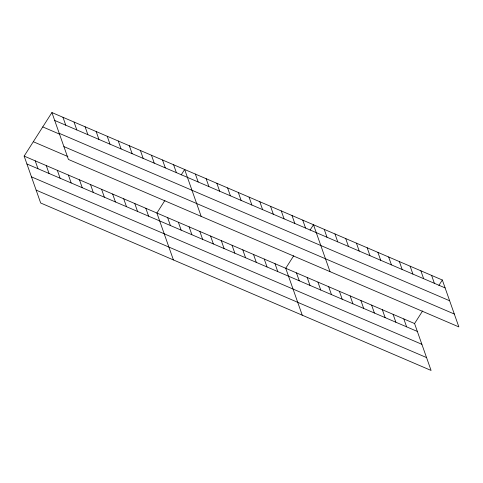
<?xml version="1.0" encoding="UTF-8"?>
<svg xmlns="http://www.w3.org/2000/svg" width="483" height="483" viewBox="0 0 483 483"><rect width="100%" height="100%" fill="white"/><g stroke="black" fill="none" stroke-linecap="round" stroke-linejoin="round"><path stroke-width="0.72" d="M24.15 156.094L414.571 323.544L431.084 370.449L40.669 202.993L24.15 156.094L51.916 112.551L442.331 280.007L458.85 326.906L68.429 159.456L51.916 112.551M164.908 200.451L156.89 213.027L173.409 259.926M181.222 174.876L184.657 169.485L201.176 216.39M293.749 255.712L285.731 268.282L302.249 315.188M310.056 230.131L313.491 224.746L330.01 271.651M414.571 323.544L422.583 310.974M438.896 285.393L442.331 280.007M54.694 120.448L445.115 287.904M59.228 133.32L449.649 300.776M42.752 126.92L59.343 134.039M63.901 146.584L454.316 314.035M33.315 141.724L67.88 156.552M26.933 163.991L417.348 331.441M31.461 176.863L421.882 344.313M36.134 190.121L426.555 357.577M431.597 275.401L434.374 283.298M420.862 270.794L423.639 278.691M410.121 266.187L412.905 274.084M399.387 261.587L402.17 269.484M388.652 256.98L391.429 264.877M403.83 318.937L406.614 326.834M377.911 252.374L380.695 260.271M393.096 314.336L395.879 322.233M367.177 247.767L369.96 255.664M382.361 309.73L385.138 317.627M356.442 243.166L359.219 251.063M371.62 305.123L374.403 313.02M345.701 238.56L348.485 246.457M360.886 300.517L363.669 308.414M334.967 233.953L337.75 241.85M350.151 295.916L352.928 303.813M324.232 229.353L327.009 237.25M339.41 291.309L342.193 299.206M328.675 286.703L331.459 294.6M302.756 220.139L305.54 228.036M317.941 282.096L320.718 289.993M292.022 215.533L294.799 223.43M307.206 277.496L309.983 285.393M281.287 210.932L284.064 218.829M296.465 272.889L299.249 280.786M270.546 206.326L273.33 214.223M259.812 201.719L262.595 209.616M274.996 263.682L277.773 271.579M249.077 197.118L251.854 205.009M264.255 259.075L267.039 266.972M238.336 192.512L241.12 200.409M253.521 254.469L256.304 262.366M227.602 187.905L230.385 195.802M242.786 249.862L245.563 257.759M216.867 183.299L219.644 191.196M232.045 245.261L234.829 253.158M206.126 178.698L208.91 186.595M221.311 240.655L224.094 248.552M195.392 174.091L198.175 181.988M210.576 236.048L213.353 243.945M199.841 231.448L202.619 239.339M173.596 164.739L176.373 172.636M189.101 226.841L191.884 234.738M162.529 160L165.313 167.891M178.366 222.234L181.149 230.131M151.469 155.254L154.252 163.151M167.631 217.628L170.408 225.525M140.408 150.509L143.191 158.406M129.347 145.763L132.125 153.66M145.83 208.282L148.613 216.179M118.287 141.018L121.064 148.915M134.769 203.536L137.552 211.433M107.22 136.272L110.003 144.169M123.708 198.791L126.486 206.688M96.159 131.527L98.943 139.424M112.648 194.045L115.425 201.942M85.099 126.788L87.882 134.685M101.581 189.3L104.364 197.197M74.038 122.042L76.821 129.939M90.52 184.56L93.304 192.457M62.977 117.297L65.754 125.194M79.46 179.815L82.243 187.712M68.399 175.069L71.176 182.966M57.338 170.324L60.115 178.221M46.271 165.578L49.055 173.475M35.211 160.833L37.994 168.73"/></g></svg>
